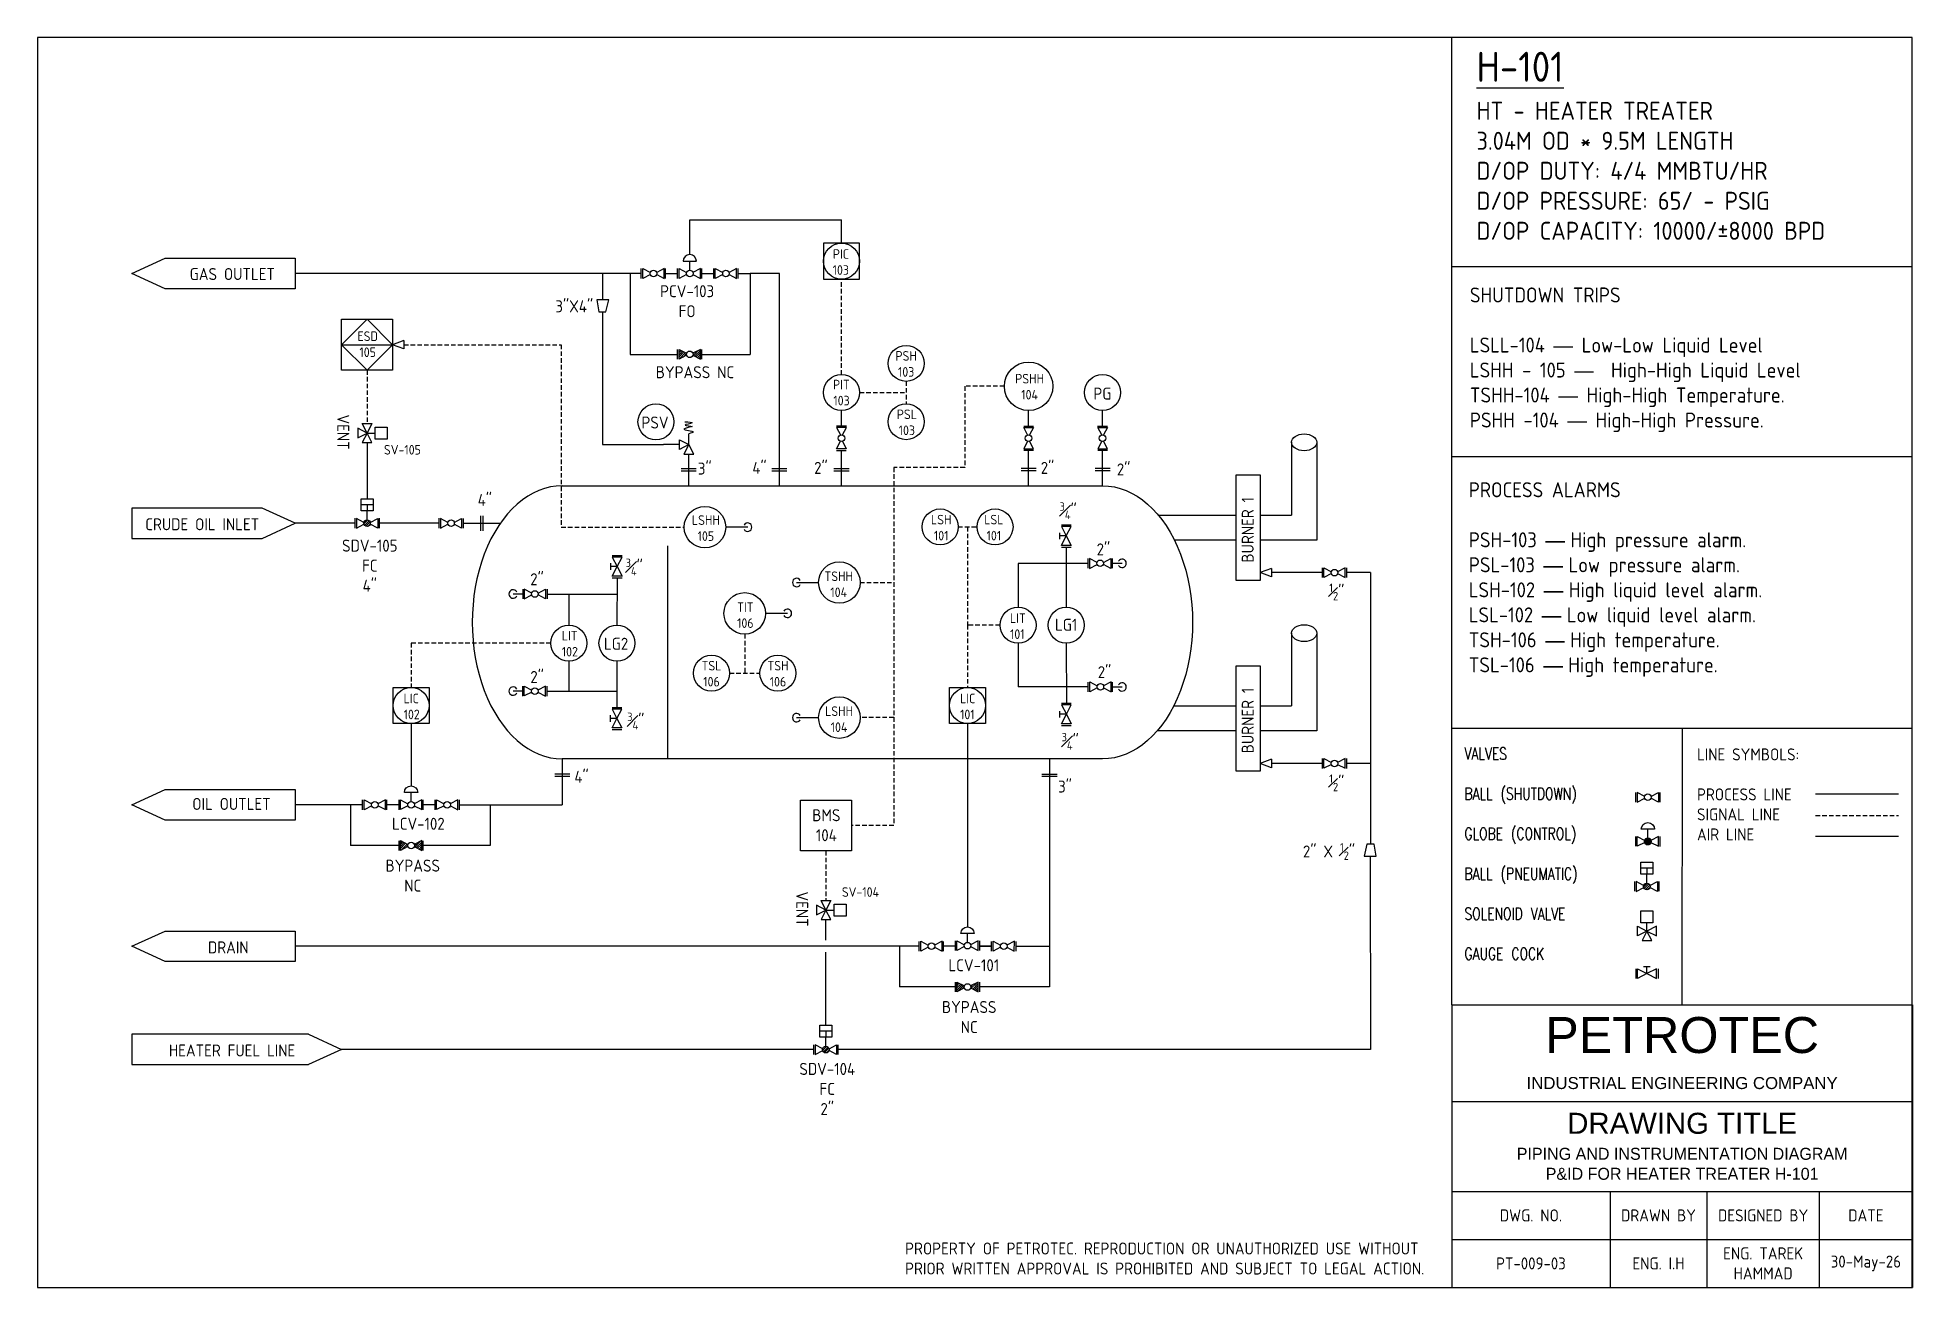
# Model space of a CAD drawing. Header units: inches. Extents: x 61337 to 76962, y -151 to 10264.
import ezdxf

# ---------------------------------------------------------------- set-up
doc = ezdxf.new("R2010")
doc.units = ezdxf.units.IN
doc.header["$LTSCALE"] = 150
doc.header["$MEASUREMENT"] = 0
doc.linetypes.add('DASHED2', pattern=[0.375, 0.25, -0.125])
for name, color, linetype in [('AIR', 7, 'FENCELINE1'), ('SIGNAL', 7, 'DASHED2'), ('VALVE', 7, 'Continuous')]:
    doc.layers.add(name, color=color, linetype=linetype)
doc.styles.add('Annotative', font='arial.ttf')
doc.styles.add('SLDTEXTSTYLE1', font='TXT.shx', dxfattribs={"width": 0.75, "bigfont": '@extfont2.shx'})
doc.styles.get("Standard").update_dxf_attribs({"font": 'isocp.shx', "height": 100, "bigfont": '@extfont2.shx'})
doc.linetypes.add('FENCELINE1', pattern='A,6.35,-2.54,[133,ltypeshp.shx,S=2.54,R=0,X=-2.54,Y=0],-2.54,25.4', length=36.83)

# ---------------------------------------------------------------- blocks, each defined once
blk = doc.blocks.new('*T27')
at = {"color": 0, "linetype": 'ByBlock', "lineweight": -2, "transparency": 16777216}
for p, q in [((0, 0), (3839, 0)), ((0, 0), (0, -2354)), ((3839, 0), (3839, -2354)), ((0, -804), (3839, -804)), ((0, -1554), (3839, -1554)), ((1318, -1554), (1318, -2354)), ((2126, -1554), (2126, -2354)), ((3062, -1554), (3062, -2354)), ((0, -1954), (3839, -1954)), ((0, -2354), (3839, -2354))]:
    blk.add_line(p, q, dxfattribs=at)
at = {"color": 0, "transparency": 16777216, "insert": (1919, -402), "char_height": 100, "width": 3832.81, "attachment_point": 5, "style": 'Annotative'}
blk.add_mtext('{\\H3x;PETROTEC}\\PINDUSTRIAL ENGINEERING COMPANY', dxfattribs=at)
at = {"color": 0, "transparency": 16777216, "char_height": 100, "attachment_point": 5}
for s, insert, width in [('{\\f@Arial Unicode MS|b0|i0|c0|p34;\\H1.75x;\\C256;DRAWING TITLE\\P\\Ftxt|c0;\\H0.57143x;PIPING AND INSTRUMENTATION DIAGRAM\\PP&ID FOR HEATER TREATER H-101}', (1919, -1179), 3832.81), ('DWG. NO.', (659, -1754), 1311.69), ('DRAWN BY', (1722, -1754), 802.72), ('DESIGNED BY', (2594, -1754), 929.46), ('DATE', (3450, -1754), 770.94), ('ENG. TAREK HAMMAD', (2594, -2154), 929.46), ('PT-009-03', (659, -2154), 1311.69), ('ENG. I.H', (1722, -2154), 802.72), ('30-May-26', (3450, -2154), 770.94)]:
    blk.add_mtext(s, dxfattribs=dict(at, insert=insert, width=width))

msp = doc.modelspace()

# ---------------------------------------------------------------- hatches: boundary and pattern name
h = msp.add_hatch()
h.set_pattern_fill('ANSI31', color=256, scale=100)
h.set_pattern_definition([(45, (64382.181, 6521.673), (-8.838835, 8.838835), [])])
h.paths.add_polyline_path([(66800, 7624, 0.080347), (66798, 7633), (66861, 7665), (66861, 7584), (66798, 7616, 0.07149)])
h.paths.add_polyline_path([(66683, 7665), (66746, 7633, 0.080105), (66745, 7624, 0.071732), (66746, 7616), (66683, 7584)])
h = msp.add_hatch()
h.set_pattern_fill('ANSI31', color=256, scale=100, angle=180)
h.set_pattern_definition([(225, (93896.285, 8102.234), (8.838835, -8.838835), [])])
h.paths.add_polyline_path([(64111, 6217, 1), (64056, 6217, 1)])
h = msp.add_hatch()
h.set_pattern_fill('ANSI31', color=256, scale=100)
h.set_pattern_definition([(45, (61303.773, 2428.82), (-8.838835, 8.838835), [])])
h.paths.add_polyline_path([(64422, 3531, -0.080347), (64424, 3540), (64361, 3573), (64361, 3491), (64423, 3523, -0.07149)])
h.paths.add_polyline_path([(64539, 3573), (64476, 3540, -0.080105), (64477, 3531, -0.071732), (64476, 3523), (64539, 3491)])
at = {"lineweight": -3}
h = msp.add_hatch(dxfattribs=at)
h.set_pattern_fill('ANSI37', color=256)
h.set_pattern_definition([(45, (59503.64082, -2568.53804), (-0.08838834765, 0.08838834765), []), (135, (59503.64082, -2568.53804), (-0.08838834765, -0.08838834765), [])])
h.paths.add_polyline_path([(74729, 3565, 1), (74784, 3565, 1)])
h = msp.add_hatch()
h.set_pattern_fill('ANSI31', color=256, scale=100, angle=180)
h.set_pattern_definition([(225, (104560.738, 5076.174), (8.838835, -8.838835), [])])
h.paths.add_polyline_path([(74775, 3191, 1), (74720, 3191, 1)])
h = msp.add_hatch()
h.set_pattern_fill('ANSI31', color=256, scale=100)
h.set_pattern_definition([(45, (65941.107, 1250.568), (-8.838835, 8.838835), [])])
h.paths.add_polyline_path([(69060, 2353, -0.080347), (69061, 2362), (68998, 2394), (68998, 2313), (69061, 2345, -0.07149)])
h.paths.add_polyline_path([(69176, 2394), (69113, 2362, -0.080105), (69114, 2353, -0.071732), (69113, 2345), (69176, 2313)])
h = msp.add_hatch()
h.set_pattern_fill('ANSI31', color=256, scale=100, angle=180)
h.set_pattern_definition([(225, (97720.201, 3716.98), (8.838835, -8.838835), [])])
h.paths.add_polyline_path([(67935, 1831, 1), (67880, 1831, 1)])

# ---------------------------------------------------------------- linework, layer by layer
for p, q in [((73123, 2204), (73123, 10264)), ((73123, 8357), (76959, 8357)), ((66014, 7979), (66074, 7979)), ((63871, 7704), (64295, 7704)), ((73123, 6772), (76959, 6772)), ((69855, 6083), (69855, 6138)), ((69910, 6111), (69855, 6111)), ((69869, 6203), (69951, 6203)), ((66126, 5948), (66208, 5948)), ((69869, 6018), (69951, 6018)), ((66112, 5883), (66112, 5828)), ((66167, 5856), (66112, 5856)), ((72045, 5805), (71620, 5805)), ((72445, 5805), (72445, 3543)), ((66126, 5763), (66208, 5763)), ((69870, 4717), (69951, 4717)), ((66111, 4562), (66111, 4617)), ((66166, 4589), (66111, 4589)), ((66125, 4682), (66207, 4682)), ((69856, 4597), (69856, 4652)), ((69911, 4625), (69856, 4625)), ((69870, 4532), (69951, 4532)), ((66125, 4497), (66207, 4497)), ((73123, 4510), (76959, 4510)), ((75041, 4510), (75039, 2204)), ((72045, 4215), (71620, 4215)), ((76154, 3963), (76844, 3963)), ((72475, 3543), (72415, 3543)), ((72442, 3443), (72445, 1831)), ((74656, 2505), (74656, 2424)), ((74776, 2520), (74721, 2520)), ((74748, 2464), (74748, 2520)), ((74841, 2505), (74841, 2424)), ((67804, 1831), (63871, 1832)), ((72445, 1831), (68007, 1831))]:
    msp.add_line(p, q, dxfattribs=at)
for p, q in [((66111, 8297), (63484, 8297)), ((66044, 8297), (66044, 8079)), ((66368, 8297), (66111, 8297)), ((66277, 8297), (66277, 7624)), ((66368, 8256), (66368, 8338)), ((66571, 8256), (66571, 8338)), ((66571, 8297), (66670, 8297)), ((66670, 8256), (66669, 8338)), ((66772, 8324), (66772, 8399)), ((66872, 8256), (66872, 8338)), ((66872, 8297), (66973, 8297)), ((66973, 8256), (66973, 8338)), ((67176, 8256), (67176, 8338)), ((67176, 8297), (67277, 8297)), ((67277, 8297), (67277, 7624)), ((67519, 8297), (67277, 8297)), ((67519, 6808), (67519, 8297)), ((66044, 7979), (66044, 6872)), ((64390, 7739), (64295, 7704)), ((64390, 7670), (64295, 7704)), ((64390, 7739), (64390, 7670)), ((66670, 7583), (66669, 7665)), ((66872, 7583), (66872, 7665)), ((66277, 7624), (66670, 7624)), ((66872, 7624), (67277, 7624)), ((68037, 7026), (68037, 7156)), ((69596, 7026), (69596, 7156)), ((70212, 7026), (70212, 7156)), ((64083, 6968), (64152, 6968)), ((68078, 7026), (67996, 7026)), ((69555, 7026), (69637, 7026)), ((70171, 7026), (70253, 7026)), ((66044, 6872), (66553, 6872)), ((66686, 6872), (66553, 6872)), ((66764, 6529), (66764, 6793)), ((67519, 6529), (67519, 6808)), ((67996, 6823), (68077, 6823)), ((68037, 6529), (68037, 6823)), ((69637, 6823), (69555, 6823)), ((69596, 6529), (69596, 6823)), ((70254, 6823), (70172, 6823)), ((70212, 6529), (70213, 6823)), ((66701, 6674), (66827, 6674)), ((66701, 6654), (66827, 6654)), ((67456, 6674), (67582, 6674)), ((67456, 6654), (67582, 6654)), ((67974, 6674), (68100, 6674)), ((67974, 6654), (68100, 6654)), ((69659, 6674), (69533, 6674)), ((69659, 6654), (69533, 6654)), ((70275, 6674), (70150, 6674)), ((70275, 6654), (70150, 6654)), ((63981, 6258), (63981, 6176)), ((64133, 6369), (64033, 6369)), ((64083, 6369), (64083, 6319)), ((64083, 6244), (64083, 6319)), ((64183, 6258), (64183, 6176)), ((64682, 6258), (64682, 6176)), ((64885, 6257), (64885, 6176)), ((65031, 6154), (65031, 6279)), ((65051, 6154), (65051, 6279)), ((63981, 6217), (63484, 6217)), ((64682, 6217), (64183, 6217)), ((64885, 6217), (65194, 6217)), ((67255, 6184), (67072, 6184)), ((66590, 4253), (66590, 6028)), ((69910, 6018), (69910, 5518)), ((70090, 5882), (69508, 5882)), ((69508, 5882), (69508, 5518)), ((70090, 5923), (70090, 5842)), ((70293, 5923), (70293, 5842)), ((70293, 5883), (70375, 5883)), ((71620, 5839), (71525, 5805)), ((71620, 5770), (71525, 5805)), ((71620, 5839), (71620, 5770)), ((72045, 5764), (72045, 5845)), ((72248, 5764), (72248, 5845)), ((72445, 5805), (72248, 5805)), ((65381, 5627), (65300, 5627)), ((65381, 5668), (65381, 5586)), ((65584, 5668), (65584, 5586)), ((65584, 5627), (66166, 5627)), ((65765, 5627), (65764, 5368)), ((66167, 5763), (66166, 5368)), ((67663, 5723), (67846, 5723)), ((67586, 5466), (67403, 5466)), ((69508, 5218), (69509, 4853)), ((69910, 5218), (69911, 4717)), ((65764, 5068), (65764, 4818)), ((66166, 5068), (66166, 4682)), ((65381, 4777), (65381, 4859)), ((65584, 4777), (65584, 4859)), ((70091, 4853), (69509, 4853)), ((70091, 4813), (70091, 4894)), ((70294, 4813), (70294, 4894)), ((70294, 4854), (70375, 4853)), ((65381, 4818), (65300, 4818)), ((65584, 4818), (66166, 4818)), ((67663, 4597), (67846, 4597)), ((65710, 4253), (65710, 3871)), ((69770, 4253), (69770, 2353)), ((71620, 4250), (71525, 4215)), ((71620, 4250), (71620, 4180)), ((72045, 4174), (72045, 4256)), ((72248, 4174), (72248, 4256)), ((65773, 4127), (65648, 4127)), ((65773, 4107), (65648, 4107)), ((69707, 4127), (69833, 4127)), ((69833, 4107), (69707, 4107)), ((71620, 4180), (71525, 4215)), ((72445, 4215), (72248, 4215)), ((64046, 3830), (64046, 3912)), ((64248, 3830), (64248, 3912)), ((64350, 3830), (64350, 3912)), ((64450, 3898), (64450, 3973)), ((64552, 3830), (64552, 3912)), ((64651, 3830), (64651, 3912)), ((64854, 3830), (64854, 3912)), ((74653, 3974), (74653, 3893)), ((74856, 3974), (74856, 3893)), ((63945, 3871), (63484, 3871)), ((64046, 3871), (63945, 3871)), ((63945, 3871), (63945, 3531)), ((64350, 3871), (64248, 3871)), ((64651, 3871), (64552, 3871)), ((64854, 3871), (65710, 3871)), ((65110, 3871), (65110, 3531)), ((74656, 3525), (74656, 3606)), ((74756, 3593), (74756, 3667)), ((74859, 3524), (74859, 3606)), ((64350, 3531), (63945, 3531)), ((64350, 3490), (64350, 3572)), ((64552, 3490), (64552, 3572)), ((65110, 3531), (64552, 3531)), ((74798, 3343), (74698, 3343)), ((74748, 3343), (74748, 3293)), ((74748, 3218), (74748, 3293)), ((74645, 3232), (74645, 3150)), ((74848, 3231), (74848, 3150)), ((67907, 2994), (67975, 2994)), ((74748, 2819), (74748, 2887)), ((68683, 2693), (63484, 2693)), ((68521, 2692), (68521, 2353)), ((68683, 2693), (68582, 2692)), ((68683, 2652), (68683, 2733)), ((68886, 2652), (68886, 2733)), ((68987, 2693), (68886, 2693)), ((68987, 2693), (68886, 2693)), ((68987, 2656), (68987, 2738)), ((69087, 2724), (69087, 2799)), ((69190, 2656), (69190, 2738)), ((69190, 2693), (69288, 2693)), ((69288, 2693), (69190, 2693)), ((69288, 2652), (69288, 2733)), ((69491, 2652), (69491, 2733)), ((69491, 2693), (69770, 2693)), ((68987, 2353), (68521, 2353)), ((68987, 2312), (68987, 2394)), ((69190, 2312), (69190, 2394)), ((69770, 2353), (69190, 2353)), ((62124, 1959), (62124, 1706)), ((63595, 1959), (63871, 1832)), ((67957, 1984), (67857, 1984)), ((67907, 1984), (67907, 1934)), ((67907, 1859), (67907, 1934)), ((63871, 1832), (63595, 1706)), ((67804, 1872), (67804, 1791)), ((68007, 1872), (68007, 1791))]:
    msp.add_line(p, q)
for points in [[(61337, 10264), (61337, -151), (76959, -151), (76959, 10264)], [(62124, 8297), (62400, 8424), (63484, 8424), (63484, 8170), (62400, 8170)], [(63871, 7916), (64295, 7916), (64295, 7492), (63871, 7492)], [(64083, 6968), (64042, 7047), (64124, 7047)], [(64083, 6968), (64005, 7009), (64005, 6927)], [(64083, 6968), (64042, 6890), (64124, 6890)], [(64152, 6918), (64152, 7018), (64252, 7018), (64252, 6918)], [(66764, 6872), (66686, 6831), (66686, 6913)], [(66764, 6872), (66723, 6793), (66805, 6793)], [(71325, 6619), (71525, 6619), (71525, 5741), (71325, 5741)], [(64133, 6319), (64033, 6319), (64033, 6419), (64133, 6419)], [(63484, 6217), (63208, 6343), (62124, 6343), (62124, 6090), (63208, 6090)], [(69910, 6111), (69951, 6189), (69869, 6189)], [(69910, 6111), (69951, 6032), (69869, 6032)], [(66167, 5856), (66208, 5934), (66126, 5934)], [(66167, 5856), (66208, 5777), (66126, 5777)], [(71325, 5030), (71525, 5030), (71525, 4152), (71325, 4152)], [(69911, 4625), (69951, 4703), (69870, 4703)], [(66166, 4589), (66207, 4668), (66125, 4668)], [(66166, 4589), (66207, 4511), (66125, 4511)], [(69911, 4625), (69951, 4546), (69870, 4546)], [(62124, 3871), (62400, 3997), (63484, 3997), (63484, 3744), (62400, 3744)], [(67695, 3910), (68119, 3910), (68119, 3486), (67695, 3486)], [(74798, 3293), (74698, 3293), (74698, 3393), (74798, 3393)], [(67907, 2994), (67829, 3035), (67829, 2954)], [(67907, 2994), (67866, 3073), (67948, 3073)], [(67907, 2994), (67866, 2916), (67948, 2916)], [(67975, 2944), (67975, 3044), (68075, 3044), (68075, 2944)], [(74798, 2887), (74698, 2887), (74698, 2987), (74798, 2987)], [(62124, 2693), (62400, 2819), (63484, 2819), (63484, 2566), (62400, 2566)], [(74748, 2819), (74670, 2778), (74670, 2859)], [(74748, 2819), (74708, 2740), (74789, 2740)], [(74748, 2819), (74827, 2778), (74827, 2859)], [(74748, 2464), (74670, 2424), (74670, 2505)], [(74748, 2464), (74827, 2424), (74827, 2505)], [(67957, 1934), (67857, 1934), (67857, 2034), (67957, 2034)]]:
    msp.add_lwpolyline(points, close=True)
for points in [[(66717, 8399), (66828, 8399, 1)], [(64505, 3973), (64394, 3973, -1)], [(74812, 3667), (74701, 3667, -1)], [(69142, 2799), (69032, 2799, -1)]]:
    msp.add_lwpolyline(points, format="xyb", close=True)
for points in [[(68187, 8550), (67887, 8550), (67887, 8250), (68187, 8250)], [(63871, 7704), (64083, 7916), (64295, 7704), (64083, 7492)], [(64300, 4848), (64600, 4848), (64600, 4548), (64300, 4548)], [(68937, 4848), (69237, 4848), (69237, 4548), (68937, 4548)]]:
    msp.add_lwpolyline(points, close=True, dxfattribs=at)
for points in [[(66444, 8289), (66382, 8257), (66382, 8338), (66445, 8306)], [(66497, 8289), (66560, 8257), (66560, 8338), (66497, 8306)], [(66746, 8289), (66683, 8257), (66683, 8338), (66746, 8306)], [(66798, 8289), (66861, 8257), (66861, 8338), (66798, 8306)], [(67047, 8289), (66985, 8257), (66985, 8338), (67048, 8306)], [(67100, 8289), (67163, 8257), (67163, 8338), (67100, 8306)], [(66746, 7616), (66683, 7584), (66683, 7665), (66746, 7633)], [(66798, 7616), (66861, 7584), (66861, 7665), (66798, 7633)], [(68045, 6952), (68078, 7015), (67996, 7015), (68029, 6952)], [(68045, 6900), (68077, 6837), (67996, 6837), (68028, 6900)], [(69588, 6952), (69555, 7015), (69637, 7015), (69604, 6952)], [(69588, 6900), (69555, 6837), (69637, 6837), (69604, 6900)], [(70205, 6952), (70172, 7015), (70254, 7015), (70221, 6952)], [(70205, 6900), (70172, 6837), (70254, 6837), (70221, 6900)], [(71997, 6891), (71997, 6075), (71525, 6075)], [(71787, 6891), (71787, 6285)], [(64057, 6224), (63994, 6257), (63994, 6175), (64057, 6208)], [(64109, 6224), (64172, 6257), (64172, 6175), (64109, 6208)], [(64756, 6224), (64694, 6257), (64694, 6175), (64756, 6208)], [(64809, 6224), (64871, 6257), (64871, 6175), (64809, 6208)], [(70676, 6285), (71325, 6285)], [(71525, 6285), (71787, 6285)], [(71325, 6075), (70811, 6075)], [(70167, 5890), (70104, 5923), (70104, 5841), (70167, 5874)], [(70219, 5890), (70282, 5923), (70282, 5841), (70219, 5874)], [(72119, 5797), (72056, 5764), (72056, 5846), (72119, 5813)], [(72171, 5797), (72234, 5764), (72234, 5846), (72171, 5813)], [(65455, 5635), (65393, 5668), (65393, 5586), (65455, 5619)], [(65508, 5635), (65570, 5668), (65570, 5586), (65508, 5619)], [(71997, 5301), (71997, 4486), (71525, 4486)], [(71787, 5301), (71787, 4696)], [(65455, 4810), (65392, 4778), (65392, 4859), (65455, 4827)], [(65507, 4810), (65570, 4777), (65570, 4859), (65507, 4826)], [(70167, 4846), (70105, 4813), (70105, 4895), (70168, 4862)], [(70220, 4846), (70283, 4813), (70283, 4895), (70220, 4862)], [(70806, 4696), (71325, 4696)], [(71525, 4696), (71787, 4696)], [(71325, 4486), (70667, 4486)], [(72119, 4207), (72056, 4175), (72056, 4256), (72119, 4224)], [(72171, 4207), (72234, 4175), (72234, 4256), (72171, 4224)], [(64122, 3863), (64059, 3830), (64059, 3912), (64122, 3879)], [(64175, 3863), (64237, 3831), (64237, 3912), (64174, 3879)], [(64423, 3863), (64361, 3831), (64361, 3912), (64424, 3880)], [(64476, 3863), (64539, 3831), (64539, 3912), (64476, 3879)], [(64725, 3863), (64662, 3831), (64662, 3912), (64725, 3879)], [(64778, 3863), (64840, 3830), (64840, 3912), (64777, 3879)], [(74730, 3941), (74667, 3974), (74667, 3892), (74730, 3925)], [(74782, 3941), (74845, 3974), (74845, 3892), (74782, 3925)], [(74730, 3558), (74667, 3525), (74667, 3607), (74730, 3574)], [(74782, 3558), (74845, 3525), (74845, 3607), (74782, 3574)], [(64423, 3523), (64361, 3491), (64361, 3573), (64424, 3540)], [(64476, 3523), (64539, 3491), (64539, 3573), (64476, 3540)], [(74721, 3198), (74659, 3231), (74659, 3149), (74722, 3182)], [(74774, 3198), (74837, 3231), (74837, 3149), (74774, 3182)], [(68759, 2685), (68697, 2652), (68697, 2734), (68760, 2701)], [(68812, 2685), (68875, 2652), (68875, 2734), (68812, 2701)], [(69061, 2689), (68998, 2656), (68998, 2738), (69061, 2705)], [(69113, 2689), (69176, 2656), (69176, 2738), (69113, 2705)], [(69362, 2685), (69300, 2652), (69300, 2734), (69363, 2701)], [(69415, 2685), (69477, 2652), (69478, 2734), (69415, 2701)], [(69061, 2345), (68998, 2313), (68998, 2394), (69061, 2362)], [(69113, 2345), (69176, 2313), (69176, 2394), (69113, 2362)], [(63595, 1959), (62124, 1959)], [(67881, 1839), (67818, 1872), (67818, 1790), (67881, 1823)], [(67933, 1839), (67996, 1872), (67996, 1790), (67933, 1823)], [(62124, 1706), (63595, 1706)]]:
    msp.add_lwpolyline(points)
for points in [[(66074, 7979), (66097, 8079), (65997, 8079), (66014, 7979)], [(72415, 3543), (72392, 3443), (72492, 3443), (72475, 3543)]]:
    msp.add_lwpolyline(points, dxfattribs=at)
for centre, radius in [((68037, 8400), 150), ((66471, 8297), 27.4), ((66772, 8297), 27.4), ((67074, 8297), 27.4), ((68575, 7549), 150), ((66772, 7624), 27.4), ((69596, 7358), 202), ((68037, 7306), 150), ((70212, 7306), 150), ((66491, 7062), 150), ((68575, 7063), 150), ((68037, 6926), 27.4), ((69596, 6926), 27.4), ((70212, 6926), 27.4), ((66899, 6184), 173), ((68859, 6186), 150), ((69316, 6186), 150), ((64083, 6217), 27.4), ((64783, 6217), 27.4), ((68019, 5723), 173), ((70193, 5883), 27.4), ((72145, 5805), 27.4), ((65481, 5627), 27.4), ((67230, 5466), 173), ((69508, 5368), 150), ((69910, 5368), 150), ((65764, 5218), 150), ((66166, 5218), 150), ((66954, 4967), 150), ((67507, 4967), 150), ((64450, 4698), 150), ((65481, 4818), 27.4), ((69087, 4698), 150), ((70194, 4853), 27.4), ((68019, 4597), 173), ((72145, 4215), 27.4), ((74756, 3934), 27.4), ((64148, 3871), 27.4), ((64450, 3871), 27.4), ((64751, 3871), 27.4), ((64450, 3531), 27.4), ((74756, 3565), 27.4), ((74748, 3191), 27.4), ((68786, 2693), 27.4), ((69087, 2697), 27.4), ((69389, 2693), 27.4), ((69087, 2353), 27.4), ((67907, 1831), 27.4)]:
    msp.add_circle(centre, radius)
for centre, start, end in [((67255, 6184), 210, 150), ((70375, 5883), 210, 150), ((65300, 5627), 30, 330), ((67663, 5723), 30, 330), ((67586, 5466), 210, 150), ((65300, 4818), 30, 330), ((70375, 4853), 210, 150), ((67663, 4597), 30, 330)]:
    msp.add_arc(centre, 34.9, start, end)
for centre in [(71892, 6891), (71892, 5301)]:
    msp.add_ellipse(centre, major_axis=(105, 0), ratio=0.666667)
msp.add_ellipse((65710, 5391), major_axis=(0, 1138), ratio=0.659076, start_param=0, end_param=3.141593)
at = {"extrusion": (0, 0, -1)}
msp.add_ellipse((70212, 5391), major_axis=(0, 1138), ratio=0.659076, start_param=0, end_param=3.141593, dxfattribs=at)
for points in [[(65710, 6529), (68265, 6529), (70212, 6529)], [(70212, 4253), (68265, 4253), (65710, 4253)]]:
    msp.add_open_spline(points, degree=2)
at = {"layer": 'AIR', "lineweight": -3, "ltscale": 0.015}
for p, q in [((66772, 8454), (66772, 8744)), ((66772, 8744), (68037, 8744)), ((64083, 6890), (64083, 6419)), ((64450, 4548), (64450, 4028)), ((69087, 4548), (69087, 2854)), ((76154, 3610), (76844, 3610)), ((67907, 2743), (67907, 2916)), ((67907, 2034), (67907, 2643))]:
    msp.add_line(p, q, dxfattribs=at)
at = {"layer": 'AIR', "ltscale": 0.015}
msp.add_line((68037, 8550), (68037, 8744), dxfattribs=at)
at = {"layer": 'SIGNAL'}
for p, q in [((68037, 7456), (68037, 8250)), ((69394, 7358), (69064, 7358)), ((68472, 6681), (68472, 3698)), ((68191, 5723), (68472, 5723)), ((69358, 5368), (69087, 5368)), ((69087, 5368), (69087, 4848)), ((65614, 5218), (64450, 5218)), ((64450, 5218), (64450, 4848)), ((68472, 4597), (68191, 4597))]:
    msp.add_line(p, q, dxfattribs=at)
at = {"layer": 'SIGNAL', "lineweight": -3}
for p, q in [((64390, 7704), (65701, 7704)), ((65701, 7704), (65701, 6184)), ((64083, 7492), (64083, 7047)), ((68575, 7399), (68575, 7213)), ((69064, 7358), (69064, 6681)), ((68187, 7306), (68575, 7306)), ((69064, 6681), (68472, 6681)), ((65701, 6184), (66727, 6184)), ((69009, 6186), (69166, 6186)), ((69087, 6186), (69087, 5368)), ((67230, 5293), (67230, 4967)), ((67104, 4967), (67357, 4967)), ((76154, 3783), (76844, 3783)), ((68472, 3698), (68119, 3698)), ((67907, 3486), (67907, 3073))]:
    msp.add_line(p, q, dxfattribs=at)
at = {"layer": 'VALVE'}
msp.add_line((66764, 6872), (66764, 6963), dxfattribs=at)
msp.add_spline([(66732, 7063), (66791, 7053), (66733, 7034), (66793, 7024), (66722, 7001), (66802, 6977), (66764, 6963)], degree=3, dxfattribs=at)

# ---------------------------------------------------------------- block references
msp.add_blockref('*T27', (73123, 2204))

# ---------------------------------------------------------------- texts
for s, rotation, p in [('PG', 359.9724, (70136, 7247)), ('PSV', 359.9724, (66370, 7006)), ('BURNER 1', 90, (71472, 5889)), ('LG1', 0.0276, (69816, 5321)), ('LG2', 359.9724, (66057, 5163)), ('BURNER 1', 90, (71472, 4300))]:
    msp.add_text(s, height=100, rotation=rotation).set_placement(p)
for s, p in [('3"', (66840, 6622)), ('4"', (67294, 6628)), ('2"', (67809, 6628)), ('2"', (69697, 6628)), ('2"', (70331, 6615)), ('4"', (65005, 6361)), ('2"', (70163, 5949)), ('2"', (65443, 5700)), ('2"', (65444, 4886)), ('2"', (70172, 4926)), ('4"', (65811, 4054)), ('3"', (69842, 3973))]:
    msp.add_text(s, height=100).set_placement(p)
for s, width, gutter_width, insert, char_height, attachment_point in [('{\\H1.66667x;\\LH-101^J\\H0.6x;\\lHT - HEATER TREATER^J\\A1;3.04M OD * 9.5M LENGTH^JD/OP DUTY: 4/4 MMBTU/HR^JD/OP PRESSURE: 65/ - PSIG^JD/OP CAPACITY: 10000/%%P8000 BPD}', 3397, 500, (73329, 10145), 150, 1), ('\\pxql;GAS OUTLET', 724.7, 500, (62605, 8343), 100, 1), ('\\pxqc;PCV-103^JFO', 501.16, 500, (67001, 8200), 100, 3), ('\\pxqc;3"X4"', 340.22, 500, (65980, 8074), 100, 3), ('\\pxqc;ESD^J105', 235.1, 450, (63971, 7815), 80, 1), ('\\pxqc;BYPASS NC', 788.64, 500, (67210, 7525), 100, 3), ('SV-105', 349.09, 500, (64224, 6869), 80, 1), ('\\pxqc,t7;CRUDE OIL INLET', 1552.84, 500, (63486, 6258), 100, 3), ('\\A1;{\\H0.7x;\\S3#4;}"', 170.82, 500, (69854, 6391), 100, 1), ('\\pxqc;SDV-105^JFC^J4"', 419.98, 500, (63896, 6080), 100, 1), ('\\A1;{\\H0.7x;\\S3#4;}"', 170.82, 500, (66238, 5922), 100, 1), ('\\A1;{\\H0.7x;\\S1#2;}"', 170.82, 500, (72101, 5714), 100, 1), ('\\A1;{\\H0.7x;\\S3#4;}"', 170.82, 500, (66251, 4639), 100, 1), ('\\A1;{\\H0.7x;\\S3#4;}"', 170.82, 500, (69871, 4470), 100, 1), ('\\A1;{\\H0.7x;\\S1#2;}"', 170.82, 500, (72101, 4124), 100, 1), ('OIL OUTLET', 724.7, 500, (63280, 3928), 100, 3), ('LCV-102', 321.46, 500, (64291, 3763), 100, 1), ('\\pxqc;BMS^J104', 235.1, 450, (67793, 3834), 100, 1), ('\\A1;\\pxqc;2" X {\\H0.7x;\\S1#2;}"', 493.74, 500, (72346, 3552), 100, 3), ('\\pxqc;BYPASS^JNC', 748.22, 500, (64090, 3414), 100, 1), ('SV-104', 349.09, 500, (68040, 3184), 80, 1), ('\\pxqc,t11;DRAIN', 1047.29, 500, (62403, 2733), 100, 1), ('LCV-101', 321.46, 500, (68928, 2584), 100, 1), ('\\pxqc;BYPASS^JNC', 748.22, 500, (68727, 2236), 100, 1), ('HEATER FUEL LINE', 1174.85, 500, (63485, 1874), 100, 3), ('\\pxqc;SDV-104^JFC^J2"', 419.98, 500, (67708, 1720), 100, 1)]:
    msp.add_mtext_dynamic_manual_height_columns(s, width=width, gutter_width=gutter_width, heights=[0], dxfattribs=dict(insert=insert, char_height=char_height, attachment_point=attachment_point))
at = {"lineweight": -3}
for s, width, insert, char_height, attachment_point in [('PIC^J103', 235.06, (68099, 8500), 80, 3), ('\\pxqc;PSH^J103', 235.06, (68693, 7651), 80, 3), ('PIT^J103', 235.06, (68105, 7412), 80, 3), ('\\pxqc;PSHH^J104', 235.06, (69487, 7461), 80, 1), ('\\pxqc;PSL^J103', 235.06, (68699, 6951), 80, 9), ('\\pxqc;LSHH^J105', 235.06, (66789, 6283), 80, 1), ('\\pxqc;LSH^J101', 235.06, (68750, 6287), 80, 1), ('\\pxqc;LSL^J101', 235.06, (69424, 6287), 80, 3), ('\\pxqc;TSHH^J104', 235.06, (67896, 5815), 80, 1), ('\\pxqc;TIT^J106', 235.06, (67353, 5558), 80, 3), ('LIT^J102', 235.06, (65706, 5320), 80, 1), ('LIT^J101', 235.06, (69441, 5466), 80, 1), ('\\pxqc;TSL^J106', 235.06, (66836, 5070), 80, 1), ('\\pxqc;TSH^J106', 235.06, (67625, 5070), 80, 3), ('LIC^J102', 235.06, (64388, 4797), 80, 1), ('\\pxqc;LSHH^J104', 235.06, (67899, 4691), 80, 1), ('LIC^J101', 235.06, (69025, 4797), 80, 1), ('LINE SYMBOLS: ^J\\PPROCESS LINE^JSIGNAL LINE^JAIR LINE', 1810.39, (75166, 4341), 100, 1)]:
    msp.add_mtext_dynamic_manual_height_columns(s, width=width, gutter_width=500, heights=[0], dxfattribs=dict(at, insert=insert, char_height=char_height, attachment_point=attachment_point))
at = {"lineweight": -3, "char_height": 125, "attachment_point": 1}
for s, insert, width in [('SHUTDOWN TRIPS\\P\\PLSLL-104 {\\fMS PGothic|b0|i0|c128|p34;—} Low-Low Liquid Level\\PLSHH - 105 {\\fMS PGothic|b0|i0|c128|p34;—}  High-High Liquid Level\\PTSHH-104 {\\fMS PGothic|b0|i0|c128|p34;—} High-High Temperature.\\PPSHH -104 {\\fMS PGothic|b0|i0|c128|p34;—} High-High Pressure.', (73273, 8181), 4002.53), ('PROCESS ALARMS^J^JPSH-103 {\\fMS PGothic|b0|i0|c128|p34;— }High pressure alarm.^JPSL-103 {\\fMS PGothic|b0|i0|c128|p34;— }Low pressure alarm.^JLSH-102 {\\fMS PGothic|b0|i0|c128|p34;— }High liquid level alarm.^JLSL-102 {\\fMS PGothic|b0|i0|c128|p34;— }Low liquid level alarm.\\PTSH-106 {\\fMS PGothic|b0|i0|c128|p34;— }High temperature.^JTSL-106 {\\fMS PGothic|b0|i0|c128|p34;— }High temperature.', (73264, 6558), 3034.51)]:
    msp.add_mtext(s, dxfattribs=dict(at, insert=insert, width=width))
at = {"lineweight": -3, "insert": (73228, 4347), "char_height": 150, "attachment_point": 1, "style": 'SLDTEXTSTYLE1'}
msp.add_mtext_dynamic_manual_height_columns('\\pxi-3,l3,t3;{\\H0.66667x;VALVES \\P\\P\\pi0,l0,tz;BALL (SHUTDOWN)\\P\\PGLOBE (CONTROL)^J^JBALL (PNEUMATIC)\\P\\PSOLENOID VALVE^J\\PGAUGE COCK}', width=1810.39, gutter_width=500, heights=[0], dxfattribs=at)
at = {"color": 5, "ltscale": 1000, "insert": (68567, 224), "char_height": 100, "width": 4527.12, "attachment_point": 1}
msp.add_mtext('\\pxql;{\\C256;PROPERTY OF PETROTEC. REPRODUCTION OR UNAUTHORIZED USE WITHOUT PRIOR WRITTEN APPROVAL IS PROHIBITED AND SUBJECT TO LEGAL ACTION.}', dxfattribs=at)
at = {"layer": 'AIR', "char_height": 100, "attachment_point": 3, "rotation": 270}
for insert in [(63935, 6830), (67759, 2856)]:
    msp.add_mtext_dynamic_manual_height_columns('VENT', width=44.04, gutter_width=500, heights=[0], dxfattribs=dict(at, insert=insert))

doc.saveas('drawing.dxf')
